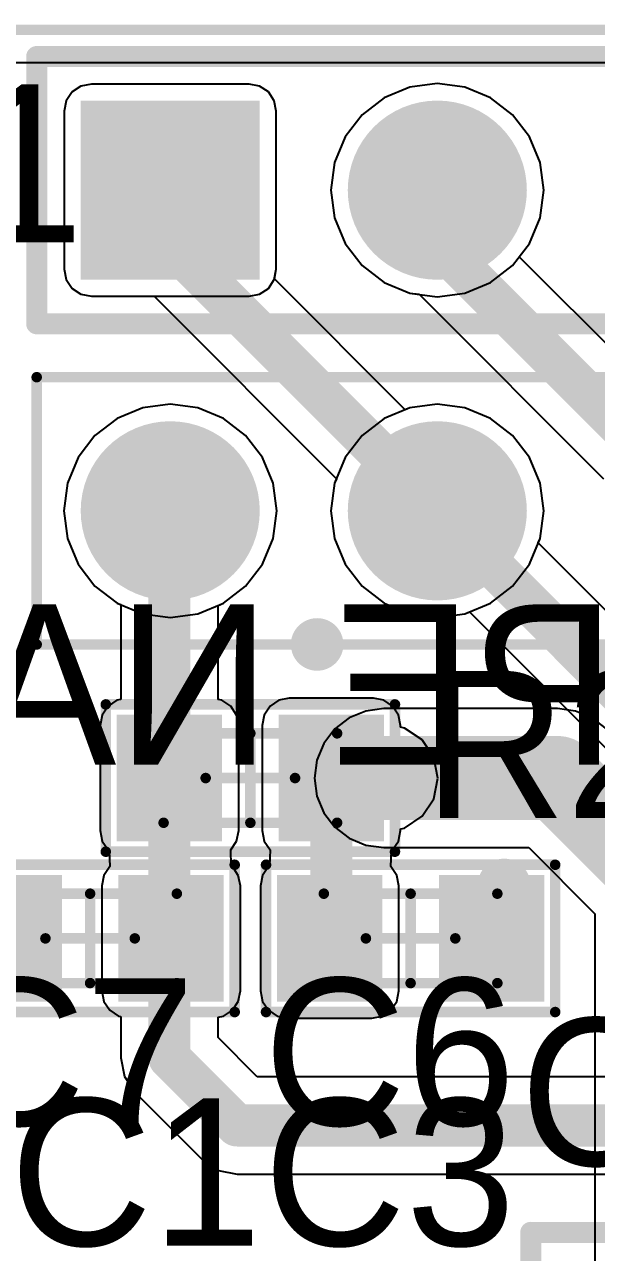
# Model space of a CAD drawing. Header units: millimetres. Extents: x 1.28 to 2.64, y 1.1 to 2.1.
# Drawn here: x 1.5855 to 1.7996, y 1.6425 to 2.102 of the extents above; entities that cross this region are included whole.
import ezdxf

# ---------------------------------------------------------------- set-up
doc = ezdxf.new("R2010")
doc.units = ezdxf.units.MM
doc.header["$MEASUREMENT"] = 0
for name, color, linetype in [('BottomLayer', 5, 'Continuous'), ('BottomOverlay', 54, 'Continuous'), ('BottomSolder', 6, 'Continuous'), ('KeepOutLayer', 6, 'Continuous'), ('Mechanical13', 56, 'Continuous'), ('Mechanical15', 56, 'Continuous'), ('Mechanical29', 56, 'Continuous'), ('MultiLayer', 9, 'Continuous'), ('PadHoleLayer', 156, 'Continuous'), ('TopLayer', 1, 'Continuous'), ('TopOverlay', 2, 'Continuous'), ('TopPaste', 8, 'Continuous'), ('TopSolder', 216, 'Continuous'), ('ViaHoleLayer', 16, 'Continuous')]:
    doc.layers.add(name, color=color, linetype=linetype)

# ---------------------------------------------------------------- blocks, each defined once
blk = doc.blocks.new('CONN_HDR1X5_3')
at = {"layer": 'BottomLayer', "const_width": 0.02953}
for points in [[(0.28524, 0, 1), (0.31476, 0, 1)], [(0.38524, 0, 1), (0.41476, 0, 1)]]:
    blk.add_lwpolyline(points, format="xyb", close=True, dxfattribs=at)
at = {"layer": 'BottomSolder', "const_width": 0.03353}
for points in [[(0.28324, 0, 1), (0.31676, 0, 1)], [(0.38324, 0, 1), (0.41676, 0, 1)]]:
    blk.add_lwpolyline(points, format="xyb", close=True, dxfattribs=at)
at = {"layer": 'MultiLayer', "const_width": 0.02953}
for points in [[(0.28524, 0, 1), (0.31476, 0, 1)], [(0.38524, 0, 1), (0.41476, 0, 1)]]:
    blk.add_lwpolyline(points, format="xyb", close=True, dxfattribs=at)
at = {"layer": 'PadHoleLayer', "const_width": 0.01772}
for points in [[(0.29114, 0, 1), (0.30886, 0, 1)], [(0.39114, 0, 1), (0.40886, 0, 1)]]:
    blk.add_lwpolyline(points, format="xyb", close=True, dxfattribs=at)
at = {"layer": 'TopLayer', "const_width": 0.02953}
for points in [[(0.28524, 0, 1), (0.31476, 0, 1)], [(0.38524, 0, 1), (0.41476, 0, 1)]]:
    blk.add_lwpolyline(points, format="xyb", close=True, dxfattribs=at)
at = {"layer": 'TopOverlay', "const_width": 0.00394}
for points in [[(0.45, 0.05), (-0.05, 0.05)], [(0.45, 0.05), (0.45, -0.05)], [(0.45, -0.05), (-0.05, -0.05)]]:
    blk.add_lwpolyline(points, dxfattribs=at)
at = {"layer": 'TopOverlay', "const_width": 0.00197}
for points in [[(0.44902, 0.05, 1), (0.45098, 0.05, 1)], [(0.44902, 0.05, 1), (0.45098, 0.05, 1)], [(0.44902, -0.05, 1), (0.45098, -0.05, 1)], [(0.44902, -0.05, 1), (0.45098, -0.05, 1)]]:
    blk.add_lwpolyline(points, format="xyb", close=True, dxfattribs=at)
at = {"layer": 'TopSolder', "const_width": 0.03353}
for points in [[(0.28324, 0, 1), (0.31676, 0, 1)], [(0.38324, 0, 1), (0.41676, 0, 1)]]:
    blk.add_lwpolyline(points, format="xyb", close=True, dxfattribs=at)
blk = doc.blocks.new('CC0603_6')
at = {"layer": 'Mechanical13', "const_width": 0.00394}
for points in [[(0.03248, 0.01673), (-0.03248, 0.01673)], [(-0.03248, 0.01673), (-0.03248, -0.01673)], [(0.03248, 0.01673), (0.03248, -0.01673)], [(0.03248, -0.01673), (-0.03248, -0.01673)]]:
    blk.add_lwpolyline(points, dxfattribs=at)
at = {"layer": 'Mechanical13', "const_width": 0.00197}
for points in [[(-0.03346, 0.01673, 1), (-0.0315, 0.01673, 1)], [(-0.03346, 0.01673, 1), (-0.0315, 0.01673, 1)], [(0.0315, 0.01673, 1), (0.03346, 0.01673, 1)], [(0.0315, 0.01673, 1), (0.03346, 0.01673, 1)], [(-0.03346, -0.01673, 1), (-0.0315, -0.01673, 1)], [(-0.03346, -0.01673, 1), (-0.0315, -0.01673, 1)], [(0.0315, -0.01673, 1), (0.03346, -0.01673, 1)], [(0.0315, -0.01673, 1), (0.03346, -0.01673, 1)]]:
    blk.add_lwpolyline(points, format="xyb", close=True, dxfattribs=at)
at = {"layer": 'Mechanical15', "const_width": 0.00394}
for points in [[(0, 0.01673), (0, -0.01673)], [(0.01673, 0), (-0.01673, 0)]]:
    blk.add_lwpolyline(points, dxfattribs=at)
at = {"layer": 'Mechanical15', "const_width": 0.00197}
for points in [[(-0.00098, 0.01673, 1), (0.00098, 0.01673, 1)], [(-0.01772, 0, 1), (-0.01575, 0, 1)], [(0.01575, 0, 1), (0.01772, 0, 1)], [(-0.00098, -0.01673, 1), (0.00098, -0.01673, 1)]]:
    blk.add_lwpolyline(points, format="xyb", close=True, dxfattribs=at)
at = {"layer": 'TopLayer'}
for points in [[(-0.04606, -0.01969), (-0.01457, -0.01969), (-0.04606, 0.01969), (-0.01457, 0.01969)], [(0.01457, -0.01969), (0.04606, -0.01969), (0.01457, 0.01969), (0.04606, 0.01969)]]:
    blk.add_solid(points, dxfattribs=at)
at = {"layer": 'TopOverlay', "const_width": 0.00394}
for points in [[(0.05413, 0.02756), (-0.05413, 0.02756)], [(-0.05413, 0.02756), (-0.05413, -0.02756)], [(0.05413, 0.02756), (0.05413, -0.02756)], [(0.05413, -0.02756), (-0.05413, -0.02756)]]:
    blk.add_lwpolyline(points, dxfattribs=at)
at = {"layer": 'TopOverlay', "const_width": 0.00197}
for points in [[(-0.05512, 0.02756, 1), (-0.05315, 0.02756, 1)], [(-0.05512, 0.02756, 1), (-0.05315, 0.02756, 1)], [(0.05315, 0.02756, 1), (0.05512, 0.02756, 1)], [(0.05315, 0.02756, 1), (0.05512, 0.02756, 1)], [(-0.05512, -0.02756, 1), (-0.05315, -0.02756, 1)], [(-0.05512, -0.02756, 1), (-0.05315, -0.02756, 1)], [(0.05315, -0.02756, 1), (0.05512, -0.02756, 1)], [(0.05315, -0.02756, 1), (0.05512, -0.02756, 1)]]:
    blk.add_lwpolyline(points, format="xyb", close=True, dxfattribs=at)
at = {"layer": 'TopPaste'}
for points in [[(-0.04606, -0.01969), (-0.01457, -0.01969), (-0.04606, 0.01969), (-0.01457, 0.01969)], [(0.01457, -0.01969), (0.04606, -0.01969), (0.01457, 0.01969), (0.04606, 0.01969)]]:
    blk.add_solid(points, dxfattribs=at)
at = {"layer": 'TopSolder'}
for points in [[(-0.05006, -0.02369), (-0.01057, -0.02369), (-0.05006, 0.02369), (-0.01057, 0.02369)], [(0.01057, -0.02369), (0.05006, -0.02369), (0.01057, 0.02369), (0.05006, 0.02369)]]:
    blk.add_solid(points, dxfattribs=at)
blk = doc.blocks.new('CONN_HDR1X10_9')
at = {"layer": 'BottomLayer', "const_width": 0.02953}
blk.add_lwpolyline([(0.08524, 0, 1), (0.11476, 0, 1)], format="xyb", close=True, dxfattribs=at)
at = {"layer": 'BottomLayer'}
blk.add_solid([(-0.02953, -0.02953), (0.02953, -0.02953), (-0.02953, 0.02953), (0.02953, 0.02953)], dxfattribs=at)
at = {"layer": 'BottomSolder', "const_width": 0.03353}
blk.add_lwpolyline([(0.08324, 0, 1), (0.11676, 0, 1)], format="xyb", close=True, dxfattribs=at)
at = {"layer": 'BottomSolder'}
blk.add_solid([(-0.03353, -0.03353), (0.03353, -0.03353), (-0.03353, 0.03353), (0.03353, 0.03353)], dxfattribs=at)
at = {"layer": 'MultiLayer', "const_width": 0.02953}
blk.add_lwpolyline([(0.08524, 0, 1), (0.11476, 0, 1)], format="xyb", close=True, dxfattribs=at)
at = {"layer": 'MultiLayer'}
blk.add_solid([(-0.02953, -0.02953), (0.02953, -0.02953), (-0.02953, 0.02953), (0.02953, 0.02953)], dxfattribs=at)
at = {"layer": 'PadHoleLayer', "const_width": 0.01772}
for points in [[(-0.00886, 0, 1), (0.00886, 0, 1)], [(0.09114, 0, 1), (0.10886, 0, 1)]]:
    blk.add_lwpolyline(points, format="xyb", close=True, dxfattribs=at)
at = {"layer": 'TopLayer', "const_width": 0.02953}
blk.add_lwpolyline([(0.08524, 0, 1), (0.11476, 0, 1)], format="xyb", close=True, dxfattribs=at)
at = {"layer": 'TopLayer'}
blk.add_solid([(-0.02953, -0.02953), (0.02953, -0.02953), (-0.02953, 0.02953), (0.02953, 0.02953)], dxfattribs=at)
at = {"layer": 'TopOverlay', "const_width": 0.00787}
for points in [[(-0.05, 0.05), (0.025, 0.05)], [(-0.05, -0.05), (-0.05, 0.05)], [(0.025, 0.05), (0.95, 0.05)], [(-0.05, -0.05), (0.95, -0.05)]]:
    blk.add_lwpolyline(points, dxfattribs=at)
at = {"layer": 'TopOverlay', "const_width": 0.00394}
for points in [[(-0.05197, 0.05, 1), (-0.04803, 0.05, 1)], [(-0.05197, 0.05, 1), (-0.04803, 0.05, 1)], [(0.02303, 0.05, 1), (0.02697, 0.05, 1)], [(0.02303, 0.05, 1), (0.02697, 0.05, 1)], [(-0.05197, -0.05, 1), (-0.04803, -0.05, 1)], [(-0.05197, -0.05, 1), (-0.04803, -0.05, 1)]]:
    blk.add_lwpolyline(points, format="xyb", close=True, dxfattribs=at)
at = {"layer": 'TopSolder', "const_width": 0.03353}
blk.add_lwpolyline([(0.08324, 0, 1), (0.11676, 0, 1)], format="xyb", close=True, dxfattribs=at)
at = {"layer": 'TopSolder'}
blk.add_solid([(-0.03353, -0.03353), (0.03353, -0.03353), (-0.03353, 0.03353), (0.03353, 0.03353)], dxfattribs=at)
at = {"layer": 'TopOverlay'}
blk.add_text('1', height=0.05906, dxfattribs=at).set_placement((-0.07618, -0.01952))
blk = doc.blocks.new('CONN_HDR1X3_11')
at = {"layer": 'BottomLayer', "const_width": 0.02953}
for points in [[(0.08524, 0, 1), (0.11476, 0, 1)], [(0.18524, 0, 1), (0.21476, 0, 1)]]:
    blk.add_lwpolyline(points, format="xyb", close=True, dxfattribs=at)
at = {"layer": 'BottomLayer'}
blk.add_solid([(-0.02953, -0.02953), (0.02953, -0.02953), (-0.02953, 0.02953), (0.02953, 0.02953)], dxfattribs=at)
at = {"layer": 'BottomSolder', "const_width": 0.03353}
for points in [[(0.08324, 0, 1), (0.11676, 0, 1)], [(0.18324, 0, 1), (0.21676, 0, 1)]]:
    blk.add_lwpolyline(points, format="xyb", close=True, dxfattribs=at)
at = {"layer": 'BottomSolder'}
blk.add_solid([(-0.03353, -0.03353), (0.03353, -0.03353), (-0.03353, 0.03353), (0.03353, 0.03353)], dxfattribs=at)
at = {"layer": 'MultiLayer', "const_width": 0.02953}
for points in [[(0.08524, 0, 1), (0.11476, 0, 1)], [(0.18524, 0, 1), (0.21476, 0, 1)]]:
    blk.add_lwpolyline(points, format="xyb", close=True, dxfattribs=at)
at = {"layer": 'MultiLayer'}
blk.add_solid([(-0.02953, -0.02953), (0.02953, -0.02953), (-0.02953, 0.02953), (0.02953, 0.02953)], dxfattribs=at)
at = {"layer": 'PadHoleLayer', "const_width": 0.01772}
for points in [[(-0.00886, 0, 1), (0.00886, 0, 1)], [(0.09114, 0, 1), (0.10886, 0, 1)], [(0.19114, 0, 1), (0.20886, 0, 1)]]:
    blk.add_lwpolyline(points, format="xyb", close=True, dxfattribs=at)
at = {"layer": 'TopLayer', "const_width": 0.02953}
for points in [[(0.08524, 0, 1), (0.11476, 0, 1)], [(0.18524, 0, 1), (0.21476, 0, 1)]]:
    blk.add_lwpolyline(points, format="xyb", close=True, dxfattribs=at)
at = {"layer": 'TopLayer'}
blk.add_solid([(-0.02953, -0.02953), (0.02953, -0.02953), (-0.02953, 0.02953), (0.02953, 0.02953)], dxfattribs=at)
at = {"layer": 'TopOverlay', "const_width": 0.00787}
for points in [[(-0.05, 0.05), (-0.05, -0.05)], [(-0.05, 0.05), (0.25, 0.05)], [(0.25, 0.05), (0.25, -0.05)], [(-0.05, -0.05), (0.25, -0.05)]]:
    blk.add_lwpolyline(points, dxfattribs=at)
at = {"layer": 'TopOverlay', "const_width": 0.00394}
for points in [[(-0.05197, 0.05, 1), (-0.04803, 0.05, 1)], [(-0.05197, 0.05, 1), (-0.04803, 0.05, 1)], [(0.24803, 0.05, 1), (0.25197, 0.05, 1)], [(0.24803, 0.05, 1), (0.25197, 0.05, 1)], [(-0.05197, -0.05, 1), (-0.04803, -0.05, 1)], [(-0.05197, -0.05, 1), (-0.04803, -0.05, 1)], [(0.24803, -0.05, 1), (0.25197, -0.05, 1)], [(0.24803, -0.05, 1), (0.25197, -0.05, 1)]]:
    blk.add_lwpolyline(points, format="xyb", close=True, dxfattribs=at)
at = {"layer": 'TopSolder', "const_width": 0.03353}
for points in [[(0.08324, 0, 1), (0.11676, 0, 1)], [(0.18324, 0, 1), (0.21676, 0, 1)]]:
    blk.add_lwpolyline(points, format="xyb", close=True, dxfattribs=at)
at = {"layer": 'TopSolder'}
blk.add_solid([(-0.03353, -0.03353), (0.03353, -0.03353), (-0.03353, 0.03353), (0.03353, 0.03353)], dxfattribs=at)
at = {"layer": 'TopOverlay'}
blk.add_text('1', height=0.05906, dxfattribs=at).set_placement((-0.07618, -0.01952))
blk = doc.blocks.new('CC0603_12')
at = {"layer": 'Mechanical13', "const_width": 0.00394}
for points in [[(-0.03248, 0.01673), (0.03248, 0.01673)], [(-0.03248, -0.01673), (-0.03248, 0.01673)], [(0.03248, -0.01673), (0.03248, 0.01673)], [(-0.03248, -0.01673), (0.03248, -0.01673)]]:
    blk.add_lwpolyline(points, dxfattribs=at)
at = {"layer": 'Mechanical13', "const_width": 0.00197}
for points in [[(-0.03346, 0.01673, 1), (-0.0315, 0.01673, 1)], [(-0.03346, 0.01673, 1), (-0.0315, 0.01673, 1)], [(0.0315, 0.01673, 1), (0.03346, 0.01673, 1)], [(0.0315, 0.01673, 1), (0.03346, 0.01673, 1)], [(-0.03346, -0.01673, 1), (-0.0315, -0.01673, 1)], [(-0.03346, -0.01673, 1), (-0.0315, -0.01673, 1)], [(0.0315, -0.01673, 1), (0.03346, -0.01673, 1)], [(0.0315, -0.01673, 1), (0.03346, -0.01673, 1)]]:
    blk.add_lwpolyline(points, format="xyb", close=True, dxfattribs=at)
at = {"layer": 'Mechanical15', "const_width": 0.00394}
for points in [[(0, -0.01673), (0, 0.01673)], [(-0.01673, 0), (0.01673, 0)]]:
    blk.add_lwpolyline(points, dxfattribs=at)
at = {"layer": 'Mechanical15', "const_width": 0.00197}
for points in [[(-0.00098, 0.01673, 1), (0.00098, 0.01673, 1)], [(-0.01772, 0, 1), (-0.01575, 0, 1)], [(0.01575, 0, 1), (0.01772, 0, 1)], [(-0.00098, -0.01673, 1), (0.00098, -0.01673, 1)]]:
    blk.add_lwpolyline(points, format="xyb", close=True, dxfattribs=at)
at = {"layer": 'TopLayer'}
for points in [[(-0.04606, -0.01969), (-0.01457, -0.01969), (-0.04606, 0.01969), (-0.01457, 0.01969)], [(0.01457, -0.01969), (0.04606, -0.01969), (0.01457, 0.01969), (0.04606, 0.01969)]]:
    blk.add_solid(points, dxfattribs=at)
at = {"layer": 'TopOverlay', "const_width": 0.00394}
for points in [[(-0.05413, 0.02756), (0.05413, 0.02756)], [(-0.05413, -0.02756), (-0.05413, 0.02756)], [(0.05413, -0.02756), (0.05413, 0.02756)], [(-0.05413, -0.02756), (0.05413, -0.02756)]]:
    blk.add_lwpolyline(points, dxfattribs=at)
at = {"layer": 'TopOverlay', "const_width": 0.00197}
for points in [[(-0.05512, 0.02756, 1), (-0.05315, 0.02756, 1)], [(-0.05512, 0.02756, 1), (-0.05315, 0.02756, 1)], [(0.05315, 0.02756, 1), (0.05512, 0.02756, 1)], [(0.05315, 0.02756, 1), (0.05512, 0.02756, 1)], [(-0.05512, -0.02756, 1), (-0.05315, -0.02756, 1)], [(-0.05512, -0.02756, 1), (-0.05315, -0.02756, 1)], [(0.05315, -0.02756, 1), (0.05512, -0.02756, 1)], [(0.05315, -0.02756, 1), (0.05512, -0.02756, 1)]]:
    blk.add_lwpolyline(points, format="xyb", close=True, dxfattribs=at)
at = {"layer": 'TopPaste'}
for points in [[(-0.04606, -0.01969), (-0.01457, -0.01969), (-0.04606, 0.01969), (-0.01457, 0.01969)], [(0.01457, -0.01969), (0.04606, -0.01969), (0.01457, 0.01969), (0.04606, 0.01969)]]:
    blk.add_solid(points, dxfattribs=at)
at = {"layer": 'TopSolder'}
for points in [[(-0.05006, -0.02369), (-0.01057, -0.02369), (-0.05006, 0.02369), (-0.01057, 0.02369)], [(0.01057, -0.02369), (0.05006, -0.02369), (0.01057, 0.02369), (0.05006, 0.02369)]]:
    blk.add_solid(points, dxfattribs=at)
blk = doc.blocks.new('CC0603_13')
at = {"layer": 'Mechanical13', "const_width": 0.00394}
for points in [[(0.03248, 0.01673), (-0.03248, 0.01673)], [(-0.03248, 0.01673), (-0.03248, -0.01673)], [(0.03248, 0.01673), (0.03248, -0.01673)], [(0.03248, -0.01673), (-0.03248, -0.01673)]]:
    blk.add_lwpolyline(points, dxfattribs=at)
at = {"layer": 'Mechanical13', "const_width": 0.00197}
for points in [[(-0.03346, 0.01673, 1), (-0.0315, 0.01673, 1)], [(-0.03346, 0.01673, 1), (-0.0315, 0.01673, 1)], [(0.0315, 0.01673, 1), (0.03346, 0.01673, 1)], [(0.0315, 0.01673, 1), (0.03346, 0.01673, 1)], [(-0.03346, -0.01673, 1), (-0.0315, -0.01673, 1)], [(-0.03346, -0.01673, 1), (-0.0315, -0.01673, 1)], [(0.0315, -0.01673, 1), (0.03346, -0.01673, 1)], [(0.0315, -0.01673, 1), (0.03346, -0.01673, 1)]]:
    blk.add_lwpolyline(points, format="xyb", close=True, dxfattribs=at)
at = {"layer": 'Mechanical15', "const_width": 0.00394}
for points in [[(0, 0.01673), (0, -0.01673)], [(0.01673, 0), (-0.01673, 0)]]:
    blk.add_lwpolyline(points, dxfattribs=at)
at = {"layer": 'Mechanical15', "const_width": 0.00197}
for points in [[(-0.00098, 0.01673, 1), (0.00098, 0.01673, 1)], [(-0.01772, 0, 1), (-0.01575, 0, 1)], [(0.01575, 0, 1), (0.01772, 0, 1)], [(-0.00098, -0.01673, 1), (0.00098, -0.01673, 1)]]:
    blk.add_lwpolyline(points, format="xyb", close=True, dxfattribs=at)
at = {"layer": 'TopLayer'}
for points in [[(-0.04606, -0.01969), (-0.01457, -0.01969), (-0.04606, 0.01969), (-0.01457, 0.01969)], [(0.01457, -0.01969), (0.04606, -0.01969), (0.01457, 0.01969), (0.04606, 0.01969)]]:
    blk.add_solid(points, dxfattribs=at)
at = {"layer": 'TopOverlay', "const_width": 0.00394}
for points in [[(0.05413, 0.02756), (-0.05413, 0.02756)], [(-0.05413, 0.02756), (-0.05413, -0.02756)], [(0.05413, 0.02756), (0.05413, -0.02756)], [(0.05413, -0.02756), (-0.05413, -0.02756)]]:
    blk.add_lwpolyline(points, dxfattribs=at)
at = {"layer": 'TopOverlay', "const_width": 0.00197}
for points in [[(-0.05512, 0.02756, 1), (-0.05315, 0.02756, 1)], [(-0.05512, 0.02756, 1), (-0.05315, 0.02756, 1)], [(0.05315, 0.02756, 1), (0.05512, 0.02756, 1)], [(0.05315, 0.02756, 1), (0.05512, 0.02756, 1)], [(-0.05512, -0.02756, 1), (-0.05315, -0.02756, 1)], [(-0.05512, -0.02756, 1), (-0.05315, -0.02756, 1)], [(0.05315, -0.02756, 1), (0.05512, -0.02756, 1)], [(0.05315, -0.02756, 1), (0.05512, -0.02756, 1)]]:
    blk.add_lwpolyline(points, format="xyb", close=True, dxfattribs=at)
at = {"layer": 'TopPaste'}
for points in [[(-0.04606, -0.01969), (-0.01457, -0.01969), (-0.04606, 0.01969), (-0.01457, 0.01969)], [(0.01457, -0.01969), (0.04606, -0.01969), (0.01457, 0.01969), (0.04606, 0.01969)]]:
    blk.add_solid(points, dxfattribs=at)
at = {"layer": 'TopSolder'}
for points in [[(-0.05006, -0.02369), (-0.01057, -0.02369), (-0.05006, 0.02369), (-0.01057, 0.02369)], [(0.01057, -0.02369), (0.05006, -0.02369), (0.01057, 0.02369), (0.05006, 0.02369)]]:
    blk.add_solid(points, dxfattribs=at)

msp = doc.modelspace()

# ---------------------------------------------------------------- linework, layer by layer
at = {"layer": 'BottomLayer'}
for p, q in [((1.5372, 2.0878), (2.6128, 2.0878)), ((1.60657, 2.07895), (1.60326, 2.07674)), ((1.61047, 2.07972), (1.60657, 2.07895)), ((1.66953, 2.07972), (1.61047, 2.07972)), ((1.67343, 2.07895), (1.66953, 2.07972)), ((1.67674, 2.07674), (1.67343, 2.07895)), ((1.72968, 2.07851), (1.72007, 2.07453)), ((1.74, 2.07987), (1.72968, 2.07851)), ((1.75032, 2.07851), (1.74, 2.07987)), ((1.75993, 2.07453), (1.75032, 2.07851)), ((1.60105, 2.07343), (1.60028, 2.06953)), ((1.60326, 2.07674), (1.60105, 2.07343)), ((1.67895, 2.07343), (1.67674, 2.07674)), ((1.67972, 2.06953), (1.67895, 2.07343)), ((1.72007, 2.07453), (1.71181, 2.06819)), ((1.76819, 2.06819), (1.75993, 2.07453)), ((1.60028, 2.06953), (1.60028, 2.01047)), ((1.67972, 2.01047), (1.67972, 2.06953)), ((1.71181, 2.06819), (1.70547, 2.05993)), ((1.77453, 2.05993), (1.76819, 2.06819)), ((1.70547, 2.05993), (1.70149, 2.05032)), ((1.77851, 2.05032), (1.77453, 2.05993)), ((1.70149, 2.05032), (1.70013, 2.04)), ((1.77987, 2.04), (1.77851, 2.05032)), ((1.70013, 2.04), (1.70149, 2.02968)), ((1.77851, 2.02968), (1.77987, 2.04)), ((1.70149, 2.02968), (1.70547, 2.02007)), ((1.77453, 2.02007), (1.77851, 2.02968)), ((1.70547, 2.02007), (1.71181, 2.01181)), ((1.76819, 2.01181), (1.77453, 2.02007)), ((1.60028, 2.01047), (1.60105, 2.00657)), ((1.67895, 2.00657), (1.67972, 2.01047)), ((1.71181, 2.01181), (1.72007, 2.00547)), ((1.75993, 2.00547), (1.76819, 2.01181)), ((1.60105, 2.00657), (1.60326, 2.00326)), ((1.67674, 2.00326), (1.67895, 2.00657)), ((1.72007, 2.00547), (1.72968, 2.00149)), ((1.75032, 2.00149), (1.75993, 2.00547)), ((1.60326, 2.00326), (1.60657, 2.00105)), ((1.60657, 2.00105), (1.61047, 2.00028)), ((1.61047, 2.00028), (1.66953, 2.00028)), ((1.66953, 2.00028), (1.67343, 2.00105)), ((1.67343, 2.00105), (1.67674, 2.00326)), ((1.72968, 2.00149), (1.74, 2.00013)), ((1.74, 2.00013), (1.75032, 2.00149)), ((1.62968, 1.95851), (1.62007, 1.95453)), ((1.64, 1.95987), (1.62968, 1.95851)), ((1.65032, 1.95851), (1.64, 1.95987)), ((1.65993, 1.95453), (1.65032, 1.95851)), ((1.72968, 1.95851), (1.72007, 1.95453)), ((1.74, 1.95987), (1.72968, 1.95851)), ((1.75032, 1.95851), (1.74, 1.95987)), ((1.75993, 1.95453), (1.75032, 1.95851)), ((1.62007, 1.95453), (1.61181, 1.94819)), ((1.66819, 1.94819), (1.65993, 1.95453)), ((1.72007, 1.95453), (1.71181, 1.94819)), ((1.76819, 1.94819), (1.75993, 1.95453)), ((1.61181, 1.94819), (1.60547, 1.93993)), ((1.67453, 1.93993), (1.66819, 1.94819)), ((1.71181, 1.94819), (1.70547, 1.93993)), ((1.77453, 1.93993), (1.76819, 1.94819)), ((1.60547, 1.93993), (1.60149, 1.93032)), ((1.67851, 1.93032), (1.67453, 1.93993)), ((1.70547, 1.93993), (1.70149, 1.93032)), ((1.77851, 1.93032), (1.77453, 1.93993)), ((1.60149, 1.93032), (1.60013, 1.92)), ((1.67987, 1.92), (1.67851, 1.93032)), ((1.70149, 1.93032), (1.70013, 1.92)), ((1.77987, 1.92), (1.77851, 1.93032)), ((1.60013, 1.92), (1.60149, 1.90968)), ((1.67851, 1.90968), (1.67987, 1.92)), ((1.70013, 1.92), (1.70149, 1.90968)), ((1.77851, 1.90968), (1.77987, 1.92)), ((1.60149, 1.90968), (1.60547, 1.90007)), ((1.67453, 1.90007), (1.67851, 1.90968)), ((1.70149, 1.90968), (1.70547, 1.90007)), ((1.77453, 1.90007), (1.77851, 1.90968)), ((1.60547, 1.90007), (1.61181, 1.89181)), ((1.66819, 1.89181), (1.67453, 1.90007)), ((1.70547, 1.90007), (1.71181, 1.89181)), ((1.76819, 1.89181), (1.77453, 1.90007)), ((1.61181, 1.89181), (1.62007, 1.88547)), ((1.65993, 1.88547), (1.66819, 1.89181)), ((1.71181, 1.89181), (1.72007, 1.88547)), ((1.75993, 1.88547), (1.76819, 1.89181)), ((1.62007, 1.88547), (1.62968, 1.88149)), ((1.65032, 1.88149), (1.65993, 1.88547)), ((1.72007, 1.88547), (1.72968, 1.88149)), ((1.75032, 1.88149), (1.75993, 1.88547)), ((1.62968, 1.88149), (1.64, 1.88013)), ((1.64, 1.88013), (1.65032, 1.88149)), ((1.72968, 1.88149), (1.74, 1.88013)), ((1.74, 1.88013), (1.75032, 1.88149)), ((1.71328, 1.84509), (1.70701, 1.84249)), ((1.72, 1.84597), (1.71328, 1.84509)), ((1.785, 1.84597), (1.72, 1.84597)), ((1.79172, 1.84509), (1.785, 1.84597)), ((1.79799, 1.84249), (1.79172, 1.84509)), ((1.70164, 1.83836), (1.69751, 1.83299)), ((1.70701, 1.84249), (1.70164, 1.83836)), ((1.80336, 1.83836), (1.79799, 1.84249)), ((1.69751, 1.83299), (1.69491, 1.82672)), ((1.69491, 1.82672), (1.69403, 1.82)), ((1.69403, 1.82), (1.69491, 1.81328)), ((1.69491, 1.81328), (1.69751, 1.80701)), ((1.69751, 1.80701), (1.70164, 1.80164)), ((1.70164, 1.80164), (1.70701, 1.79751)), ((1.70701, 1.79751), (1.71328, 1.79491)), ((1.71328, 1.79491), (1.72, 1.79403)), ((1.72, 1.79403), (1.77424, 1.79403)), ((1.77424, 1.79403), (1.79903, 1.76924)), ((1.79903, 1.76924), (1.79903, 1.6299))]:
    msp.add_line(p, q, dxfattribs=at)
for points, const_width in [([(1.69008, 1.87, 1), (1.69992, 1.87, 1)], 0.00984), ([(1.71213, 1.82, 1), (1.72787, 1.82, 1)], 0.01575), ([(1.77713, 1.82, 1), (1.79287, 1.82, 1)], 0.01575), ([(1.77713, 1.82, 1), (1.79287, 1.82, 1)], 0.01575), ([(1.71508, 1.82, 1), (1.72492, 1.82, 1)], 0.00984), ([(1.76008, 1.78, 1), (1.76992, 1.78, 1)], 0.00984)]:
    msp.add_lwpolyline(points, format="xyb", close=True, dxfattribs=dict(at, const_width=const_width))
at = {"layer": 'BottomLayer', "const_width": 0.0315}
for points in [[(1.72, 1.82), (1.785, 1.82)], [(1.785, 1.82), (1.825, 1.78)]]:
    msp.add_lwpolyline(points, dxfattribs=at)
at = {"layer": 'KeepOutLayer', "const_width": 0.00394}
msp.add_lwpolyline([(1.525, 2.1), (2.625, 2.1)], dxfattribs=at)
at = {"layer": 'Mechanical29', "const_width": 0.00394}
msp.add_lwpolyline([(1.525, 2.1), (2.625, 2.1)], dxfattribs=at)
at = {"layer": 'MultiLayer', "const_width": 0.00984}
for points in [[(1.69008, 1.87, 1), (1.69992, 1.87, 1)], [(1.71508, 1.82, 1), (1.72492, 1.82, 1)], [(1.76008, 1.78, 1), (1.76992, 1.78, 1)]]:
    msp.add_lwpolyline(points, format="xyb", close=True, dxfattribs=at)
at = {"layer": 'TopLayer'}
for p, q in [((1.5372, 2.0878), (2.6128, 2.0878)), ((1.60657, 2.07895), (1.60326, 2.07674)), ((1.61047, 2.07972), (1.60657, 2.07895)), ((1.66953, 2.07972), (1.61047, 2.07972)), ((1.67343, 2.07895), (1.66953, 2.07972)), ((1.67674, 2.07674), (1.67343, 2.07895)), ((1.72968, 2.07851), (1.72007, 2.07453)), ((1.74, 2.07987), (1.72968, 2.07851)), ((1.75032, 2.07851), (1.74, 2.07987)), ((1.75993, 2.07453), (1.75032, 2.07851)), ((1.60105, 2.07343), (1.60028, 2.06953)), ((1.60326, 2.07674), (1.60105, 2.07343)), ((1.67895, 2.07343), (1.67674, 2.07674)), ((1.67972, 2.06953), (1.67895, 2.07343)), ((1.72007, 2.07453), (1.71181, 2.06819)), ((1.76819, 2.06819), (1.75993, 2.07453)), ((1.60028, 2.06953), (1.60028, 2.01047)), ((1.67972, 2.01047), (1.67972, 2.06953)), ((1.71181, 2.06819), (1.70547, 2.05993)), ((1.77453, 2.05993), (1.76819, 2.06819)), ((1.70547, 2.05993), (1.70149, 2.05032)), ((1.77851, 2.05032), (1.77453, 2.05993)), ((1.70149, 2.05032), (1.70013, 2.04)), ((1.77987, 2.04), (1.77851, 2.05032)), ((1.70013, 2.04), (1.70149, 2.02968)), ((1.77851, 2.02968), (1.77987, 2.04)), ((1.70149, 2.02968), (1.70547, 2.02007)), ((1.77453, 2.02007), (1.77851, 2.02968)), ((1.70547, 2.02007), (1.71181, 2.01181)), ((1.7707, 2.01508), (1.77453, 2.02007)), ((1.82797, 1.9578), (1.7707, 2.01508)), ((1.60028, 2.01047), (1.60105, 2.00657)), ((1.67899, 2.00678), (1.67972, 2.01047)), ((1.71181, 2.01181), (1.72007, 2.00547)), ((1.60105, 2.00657), (1.60326, 2.00326)), ((1.72797, 1.9578), (1.67899, 2.00678)), ((1.72007, 2.00547), (1.72968, 2.00149)), ((1.60326, 2.00326), (1.60657, 2.00105)), ((1.60657, 2.00105), (1.61047, 2.00028)), ((1.61047, 2.00028), (1.63395, 2.00028)), ((1.63395, 2.00028), (1.7022, 1.93203)), ((1.72968, 2.00149), (1.7332, 2.00103)), ((1.7332, 2.00103), (1.8022, 1.93203)), ((1.62968, 1.95851), (1.62007, 1.95453)), ((1.64, 1.95987), (1.62968, 1.95851)), ((1.65032, 1.95851), (1.64, 1.95987)), ((1.65993, 1.95453), (1.65032, 1.95851)), ((1.72968, 1.95851), (1.72797, 1.9578)), ((1.74, 1.95987), (1.72968, 1.95851)), ((1.75032, 1.95851), (1.74, 1.95987)), ((1.75993, 1.95453), (1.75032, 1.95851)), ((1.62007, 1.95453), (1.61181, 1.94819)), ((1.66819, 1.94819), (1.65993, 1.95453)), ((1.76819, 1.94819), (1.75993, 1.95453)), ((1.61181, 1.94819), (1.60547, 1.93993)), ((1.67453, 1.93993), (1.66819, 1.94819)), ((1.77453, 1.93993), (1.76819, 1.94819)), ((1.60547, 1.93993), (1.60149, 1.93032)), ((1.67851, 1.93032), (1.67453, 1.93993)), ((1.77851, 1.93032), (1.77453, 1.93993)), ((1.60149, 1.93032), (1.60013, 1.92)), ((1.67987, 1.92), (1.67851, 1.93032)), ((1.70149, 1.93032), (1.70013, 1.92)), ((1.7022, 1.93203), (1.70149, 1.93032)), ((1.77987, 1.92), (1.77851, 1.93032)), ((1.60013, 1.92), (1.60149, 1.90968)), ((1.67851, 1.90968), (1.67987, 1.92)), ((1.70013, 1.92), (1.70149, 1.90968)), ((1.77851, 1.90968), (1.77987, 1.92)), ((1.60149, 1.90968), (1.60547, 1.90007)), ((1.67453, 1.90007), (1.67851, 1.90968)), ((1.70149, 1.90968), (1.70547, 1.90007)), ((1.7778, 1.90797), (1.77851, 1.90968)), ((1.81678, 1.869), (1.7778, 1.90797)), ((1.60547, 1.90007), (1.61181, 1.89181)), ((1.66819, 1.89181), (1.67453, 1.90007)), ((1.70547, 1.90007), (1.71181, 1.89181)), ((1.61181, 1.89181), (1.62007, 1.88547)), ((1.65993, 1.88547), (1.66819, 1.89181)), ((1.71181, 1.89181), (1.72007, 1.88547)), ((1.62007, 1.88547), (1.62146, 1.88489)), ((1.62146, 1.88489), (1.62146, 1.84939)), ((1.65791, 1.88463), (1.65993, 1.88547)), ((1.65791, 1.84939), (1.65791, 1.88463)), ((1.72007, 1.88547), (1.72968, 1.88149)), ((1.72968, 1.88149), (1.74, 1.88013)), ((1.74, 1.88013), (1.75032, 1.88149)), ((1.75032, 1.88149), (1.75203, 1.8822)), ((1.75203, 1.8822), (1.88211, 1.75211)), ((1.62004, 1.8491), (1.61673, 1.84689)), ((1.62146, 1.84939), (1.62004, 1.8491)), ((1.65933, 1.8491), (1.65791, 1.84939)), ((1.66264, 1.84689), (1.65933, 1.8491)), ((1.68067, 1.8491), (1.67736, 1.84689)), ((1.68457, 1.84988), (1.68067, 1.8491)), ((1.71606, 1.84988), (1.68457, 1.84988)), ((1.71996, 1.8491), (1.71606, 1.84988)), ((1.72327, 1.84689), (1.71996, 1.8491)), ((1.61452, 1.84359), (1.61374, 1.83969)), ((1.61673, 1.84689), (1.61452, 1.84359)), ((1.66485, 1.84359), (1.66264, 1.84689)), ((1.66563, 1.83969), (1.66485, 1.84359)), ((1.67515, 1.84359), (1.67437, 1.83969)), ((1.67736, 1.84689), (1.67515, 1.84359)), ((1.72548, 1.84359), (1.72327, 1.84689)), ((1.72626, 1.83969), (1.72548, 1.84359)), ((1.61374, 1.83969), (1.61374, 1.80032)), ((1.66563, 1.80032), (1.66563, 1.83969)), ((1.67437, 1.83969), (1.67437, 1.80032)), ((1.72626, 1.83899), (1.72626, 1.83969)), ((1.72774, 1.83869), (1.72626, 1.83899)), ((1.73431, 1.83431), (1.72774, 1.83869)), ((1.73869, 1.82774), (1.73431, 1.83431)), ((1.74023, 1.82), (1.73869, 1.82774)), ((1.73869, 1.81226), (1.74023, 1.82)), ((1.73431, 1.80569), (1.73869, 1.81226)), ((1.72626, 1.80101), (1.72774, 1.80131)), ((1.72774, 1.80131), (1.73431, 1.80569)), ((1.61374, 1.80032), (1.61452, 1.79641)), ((1.66485, 1.79641), (1.66563, 1.80032)), ((1.67437, 1.80032), (1.67515, 1.79641)), ((1.72548, 1.79641), (1.72626, 1.80032)), ((1.72626, 1.80032), (1.72626, 1.80101)), ((1.61452, 1.79641), (1.61673, 1.79311)), ((1.61673, 1.79311), (1.61719, 1.7928)), ((1.61719, 1.7928), (1.61736, 1.78689)), ((1.66264, 1.79311), (1.66485, 1.79641)), ((1.66281, 1.7872), (1.66264, 1.79311)), ((1.67515, 1.79641), (1.67736, 1.79311)), ((1.67736, 1.79311), (1.67719, 1.7872)), ((1.72264, 1.78689), (1.72281, 1.7928)), ((1.72281, 1.7928), (1.72327, 1.79311)), ((1.72327, 1.79311), (1.72548, 1.79641)), ((1.61515, 1.78359), (1.61437, 1.77968)), ((1.61736, 1.78689), (1.61515, 1.78359)), ((1.66327, 1.78689), (1.66281, 1.7872)), ((1.66548, 1.78359), (1.66327, 1.78689)), ((1.66626, 1.77968), (1.66548, 1.78359)), ((1.67452, 1.78359), (1.67374, 1.77968)), ((1.67673, 1.78689), (1.67452, 1.78359)), ((1.67719, 1.7872), (1.67673, 1.78689)), ((1.72485, 1.78359), (1.72264, 1.78689)), ((1.72563, 1.77968), (1.72485, 1.78359)), ((1.61437, 1.77968), (1.61437, 1.74032)), ((1.66626, 1.74032), (1.66626, 1.77968)), ((1.67374, 1.77968), (1.67374, 1.74032)), ((1.72563, 1.74032), (1.72563, 1.77968)), ((1.61437, 1.74032), (1.61515, 1.73641)), ((1.66548, 1.73641), (1.66626, 1.74032)), ((1.67374, 1.74032), (1.67452, 1.73641)), ((1.72485, 1.73641), (1.72563, 1.74032)), ((1.61515, 1.73641), (1.61736, 1.73311)), ((1.61736, 1.73311), (1.62067, 1.7309)), ((1.65996, 1.7309), (1.66327, 1.73311)), ((1.66327, 1.73311), (1.66548, 1.73641)), ((1.67452, 1.73641), (1.67673, 1.73311)), ((1.67673, 1.73311), (1.68004, 1.7309)), ((1.71933, 1.7309), (1.72264, 1.73311)), ((1.72264, 1.73311), (1.72485, 1.73641)), ((1.62067, 1.7309), (1.62146, 1.73074)), ((1.62146, 1.73074), (1.62146, 1.71532)), ((1.65791, 1.73049), (1.65996, 1.7309)), ((1.65791, 1.72286), (1.65791, 1.73049)), ((1.68004, 1.7309), (1.68394, 1.73012)), ((1.68394, 1.73012), (1.71543, 1.73012)), ((1.71543, 1.73012), (1.71933, 1.7309)), ((1.67255, 1.70822), (1.65791, 1.72286)), ((1.62146, 1.71532), (1.62146, 1.71531)), ((1.62146, 1.71531), (1.62285, 1.70834)), ((1.62285, 1.70834), (1.6268, 1.70243)), ((1.845, 1.70822), (1.67255, 1.70822)), ((1.6268, 1.70243), (1.65211, 1.67711)), ((1.65211, 1.67711), (1.65211, 1.67711)), ((1.65211, 1.67711), (1.65803, 1.67316)), ((1.65803, 1.67316), (1.665, 1.67178)), ((1.665, 1.67178), (1.665, 1.67178)), ((1.665, 1.67178), (1.83745, 1.67178))]:
    msp.add_line(p, q, dxfattribs=at)
at = {"layer": 'TopLayer', "const_width": 0.01575}
for points in [[(1.64, 2.02), (1.64, 2.04)], [(1.64, 2.02), (1.74, 1.92)], [(1.74, 2.02), (1.84, 1.92)], [(1.63969, 1.82), (1.63969, 1.91969)], [(1.74, 1.92), (1.895, 1.765)], [(1.63969, 1.71531), (1.63969, 1.82)], [(1.70031, 1.76063), (1.70031, 1.82)], [(1.70031, 1.82), (1.72, 1.82)], [(1.63969, 1.71531), (1.665, 1.69)], [(1.665, 1.69), (1.845, 1.69)]]:
    msp.add_lwpolyline(points, dxfattribs=at)
at = {"layer": 'TopLayer'}
for points, const_width in [([(1.63606, 2.04, 1), (1.64394, 2.04, 1)], 0.00787), ([(1.63606, 2.02, 1), (1.64394, 2.02, 1)], 0.00787), ([(1.63606, 2.02, 1), (1.64394, 2.02, 1)], 0.00787), ([(1.73606, 2.02, 1), (1.74394, 2.02, 1)], 0.00787), ([(1.63575, 1.91969, 1), (1.64362, 1.91969, 1)], 0.00787), ([(1.73606, 1.92, 1), (1.74394, 1.92, 1)], 0.00787), ([(1.73606, 1.92, 1), (1.74394, 1.92, 1)], 0.00787), ([(1.69008, 1.87, 1), (1.69992, 1.87, 1)], 0.00984), ([(1.71508, 1.82, 1), (1.72492, 1.82, 1)], 0.00984), ([(1.63575, 1.82, 1), (1.64362, 1.82, 1)], 0.00787), ([(1.63575, 1.82, 1), (1.64362, 1.82, 1)], 0.00787), ([(1.69638, 1.82, 1), (1.70425, 1.82, 1)], 0.00787), ([(1.69638, 1.82, 1), (1.70425, 1.82, 1)], 0.00787), ([(1.71606, 1.82, 1), (1.72394, 1.82, 1)], 0.00787), ([(1.76008, 1.78, 1), (1.76992, 1.78, 1)], 0.00984), ([(1.69638, 1.76063, 1), (1.70425, 1.76063, 1)], 0.00787), ([(1.63575, 1.71531, 1), (1.64362, 1.71531, 1)], 0.00787), ([(1.63575, 1.71531, 1), (1.64362, 1.71531, 1)], 0.00787), ([(1.66106, 1.69, 1), (1.66894, 1.69, 1)], 0.00787), ([(1.66106, 1.69, 1), (1.66894, 1.69, 1)], 0.00787)]:
    msp.add_lwpolyline(points, format="xyb", close=True, dxfattribs=dict(at, const_width=const_width))
at = {"layer": 'ViaHoleLayer', "const_width": 0.00591}
for points in [[(1.69205, 1.87, 1), (1.69795, 1.87, 1)], [(1.71705, 1.82, 1), (1.72295, 1.82, 1)], [(1.76205, 1.78, 1), (1.76795, 1.78, 1)]]:
    msp.add_lwpolyline(points, format="xyb", close=True, dxfattribs=at)

# ---------------------------------------------------------------- block references
for name, p, rotation in [('CONN_HDR1X10_9', (1.64, 2.04), 360), ('CONN_HDR1X5_3', (2.04, 1.92), 180), ('CC0603_6', (1.67, 1.82), 180), ('CC0603_13', (1.73, 1.76), 180), ('CONN_HDR1X3_11', (1.825, 1.4), 90)]:
    msp.add_blockref(name, p, dxfattribs=dict(rotation=rotation))
msp.add_blockref('CC0603_12', (1.61, 1.76))

# ---------------------------------------------------------------- texts
at = {"layer": 'BottomOverlay', "text_generation_flag": 2}
msp.add_text('ENG. FELIPE NAVARRO', height=0.06, rotation=360, dxfattribs=at).set_placement((2.195, 1.825))
at = {"layer": 'TopOverlay'}
for s, p in [('R2', (1.735, 1.805)), ('C7', (1.555, 1.69)), ('C6', (1.675, 1.69)), ('CN2', (1.771, 1.675)), ('C1', (1.58, 1.645)), ('C3', (1.675, 1.645))]:
    msp.add_text(s, height=0.055118, dxfattribs=at).set_placement(p)

doc.saveas('drawing.dxf')
